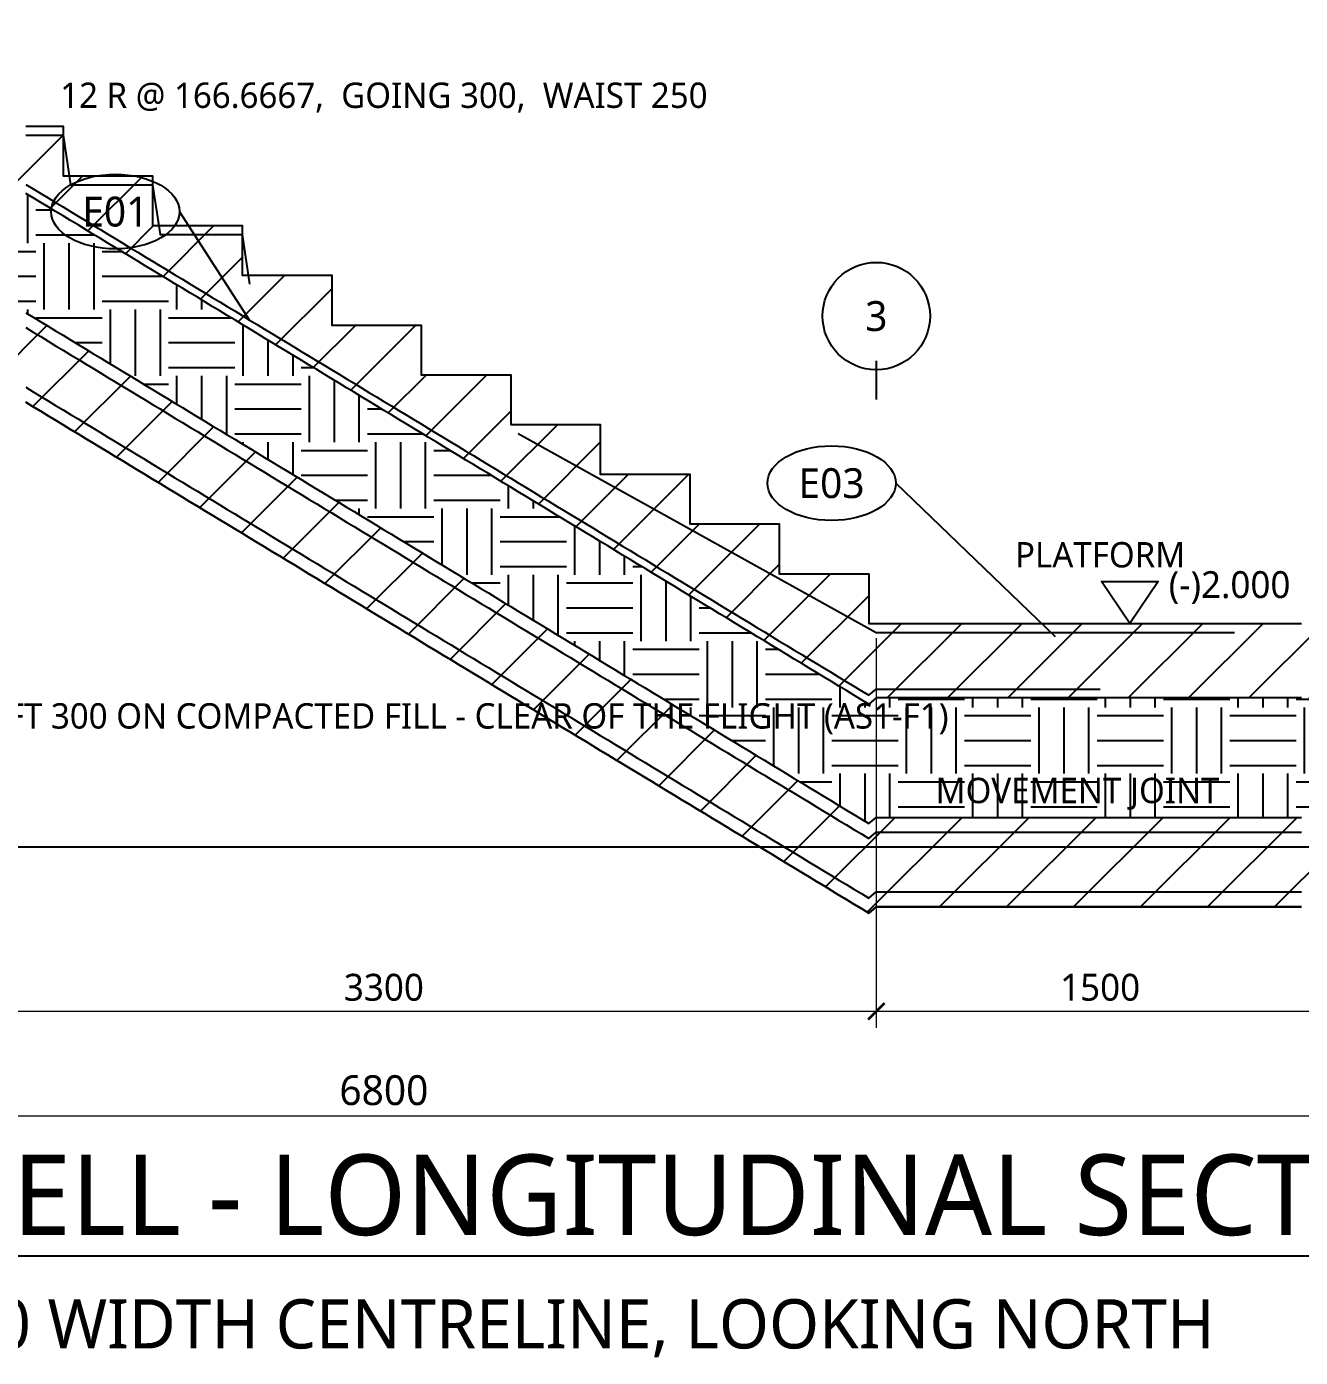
# Model space of a CAD drawing. Header units: millimetres. Extents: x 27 to 567, y 19 to 401.
# Drawn here: x 106.1 to 191.4, y 244.8 to 334 of the extents above; entities that cross this region are included whole.
import ezdxf
from ezdxf.enums import TextEntityAlignment as Align

# ---------------------------------------------------------------- set-up
doc = ezdxf.new("R2010")
doc.units = ezdxf.units.MM
for name, color, linetype in [('S-CALLOUT', 7, 'Continuous'), ('S-CONCRETE', 7, 'Continuous'), ('S-DIM', 7, 'Continuous'), ('S-EXISTING', 8, 'Continuous'), ('S-HATCH', 8, 'Continuous'), ('S-LEVEL', 7, 'Continuous'), ('S-REBAR-DIST', 5, 'Continuous'), ('S-REBAR-MAIN', 1, 'Continuous'), ('S-REBAR-SEC', 1, 'Continuous'), ('S-SECTION', 7, 'Continuous'), ('S-TEXT', 7, 'Continuous'), ('S-TITLE', 7, 'Continuous')]:
    doc.layers.add(name, color=color, linetype=linetype)
doc.styles.add('OpenSans', font='OpenSans-Regular.ttf')
doc.dimstyles.new('A2-DIM', dxfattribs={"dimtxt": 2, "dimasz": 1.4, "dimexe": 1.1, "dimexo": 1, "dimgap": 0.7, "dimtad": 1, "dimdec": 0, "dimtxsty": 'OpenSans', "dimblk": 'ARCHTICK', "dimcen": 2.5, "dimclrd": 7, "dimclre": 7, "dimclrt": 7, "dimazin": 3, "dimtfac": 1, "dimtmove": 0, "dimatfit": 3, "dimlwd": 13, "dimlwe": 13})
doc.dimstyles.new('A2-DIM-S', dxfattribs={"dimtxt": 1.8, "dimasz": 1.1, "dimexe": 1.1, "dimexo": 1, "dimgap": 0.7, "dimtad": 1, "dimdec": 0, "dimtxsty": 'OpenSans', "dimblk": 'ARCHTICK', "dimcen": 2.5, "dimclrd": 7, "dimclre": 7, "dimclrt": 7, "dimazin": 3, "dimtfac": 1, "dimtmove": 0, "dimatfit": 3, "dimlwd": 13, "dimlwe": 13})

# ---------------------------------------------------------------- blocks, each defined once
blk = doc.blocks.new('A2-LEVEL')
at = {"layer": 'S-LEVEL'}
blk.add_lwpolyline([(0, 0), (-1.9, 2.8), (1.9, 2.8)], close=True, dxfattribs=at)
blk = doc.blocks.new('A2-SECMARK')
at = {"layer": 'S-SECTION'}
blk.add_circle((0, 0), 3.6, dxfattribs=at)
blk = doc.blocks.new('_ARCHTICK')
at = {"color": 0, "linetype": 'BYBLOCK', "const_width": 0.15}
blk.add_lwpolyline([(-0.5, -0.5), (0.5, 0.5)], dxfattribs=at)

msp = doc.modelspace()

# ---------------------------------------------------------------- hatches: boundary and pattern name
at = {"layer": 'S-EXISTING'}
h = msp.add_hatch(dxfattribs=at)
h.set_pattern_fill('EARTH', scale=0.7)
h.paths.add_polyline_path([(62, 329), (62.5, 329), (63, 329), (63.5, 329), (64, 329), (64.5, 329), (65, 329), (65.5, 329), (66, 329), (66.5, 329), (67, 329), (67.5, 329), (68, 329), (68.5, 329), (69, 329), (69.5, 329), (70, 329), (70.5, 329), (71, 329), (71.5, 329), (72, 329), (72.5, 329), (73, 329), (73.5, 329), (74, 329), (74.5, 329), (75, 329), (75.5, 329), (76, 329), (76.5, 329), (77, 329), (77.5, 329), (78, 329), (78.5, 329), (79, 329), (79.5, 329), (80, 329), (80.5, 329), (81, 329), (81.5, 329), (82, 329), (82.5, 329), (83, 329), (83.5, 329), (84, 329), (84.5, 329), (85, 329), (85.5, 329), (86, 329), (86.5, 329), (87, 329), (87.5, 329), (88, 329), (88.5, 329), (89, 329), (89.5, 329), (90, 329), (90.5, 329), (91, 329), (91.5, 329), (92, 329), (92.5, 329), (93, 329), (93.5, 329), (94, 329), (94.5, 329), (95, 329), (95.5, 329), (96, 329), (96.5, 329), (97, 329), (97.5, 327.977), (98, 327.674), (98.5, 327.371), (99, 327.068), (99.5, 326.765), (100, 326.462), (100.5, 326.159), (101, 325.856), (101.5, 325.553), (102, 325.25), (102.5, 324.947), (103, 324.644), (103.5, 324.341), (104, 324.038), (104.5, 323.735), (105, 323.432), (105.5, 323.128), (106, 322.825), (106.5, 322.522), (107, 322.219), (107.5, 321.916), (108, 321.613), (108.5, 321.31), (109, 321.007), (109.5, 320.704), (110, 320.401), (110.5, 320.098), (111, 319.795), (111.5, 319.492), (112, 319.189), (112.5, 318.886), (113, 318.583), (113.5, 318.28), (114, 317.977), (114.5, 317.674), (115, 317.371), (115.5, 317.068), (116, 316.765), (116.5, 316.462), (117, 316.159), (117.5, 315.856), (118, 315.553), (118.5, 315.25), (119, 314.947), (119.5, 314.644), (120, 314.341), (120.5, 314.038), (121, 313.735), (121.5, 313.432), (122, 313.128), (122.5, 312.825), (123, 312.522), (123.5, 312.219), (124, 311.916), (124.5, 311.613), (125, 311.31), (125.5, 311.007), (126, 310.704), (126.5, 310.401), (127, 310.098), (127.5, 309.795), (128, 309.492), (128.5, 309.189), (129, 308.886), (129.5, 308.583), (130, 308.28), (130.5, 307.977), (131, 307.674), (131.5, 307.371), (132, 307.068), (132.5, 306.765), (133, 306.462), (133.5, 306.159), (134, 305.856), (134.5, 305.553), (135, 305.25), (135.5, 304.947), (136, 304.644), (136.5, 304.341), (137, 304.038), (137.5, 303.735), (138, 303.432), (138.5, 303.128), (139, 302.825), (139.5, 302.522), (140, 302.219), (140.5, 301.916), (141, 301.613), (141.5, 301.31), (142, 301.007), (142.5, 300.704), (143, 300.401), (143.5, 300.098), (144, 299.795), (144.5, 299.492), (145, 299.189), (145.5, 298.886), (146, 298.583), (146.5, 298.28), (147, 297.977), (147.5, 297.674), (148, 297.371), (148.5, 297.068), (149, 296.765), (149.5, 296.462), (150, 296.159), (150.5, 295.856), (151, 295.553), (151.5, 295.25), (152, 294.947), (152.5, 294.644), (153, 294.341), (153.5, 294.038), (154, 293.735), (154.5, 293.432), (155, 293.128), (155.5, 292.825), (156, 292.522), (156.5, 292.219), (157, 291.916), (157.5, 291.613), (158, 291.31), (158.5, 291.007), (159, 290.704), (159.5, 290.401), (160, 290.098), (160.5, 289.795), (161, 289.492), (161.5, 289.189), (162, 288.886), (162.5, 288.583), (163, 289), (163.5, 289), (164, 289), (164.5, 289), (165, 289), (165.5, 289), (166, 289), (166.5, 289), (167, 289), (167.5, 289), (168, 289), (168.5, 289), (169, 289), (169.5, 289), (170, 289), (170.5, 289), (171, 289), (171.5, 289), (172, 289), (172.5, 289), (173, 289), (173.5, 289), (174, 289), (174.5, 289), (175, 289), (175.5, 289), (176, 289), (176.5, 289), (177, 289), (177.5, 289), (178, 289), (178.5, 289), (179, 289), (179.5, 289), (180, 289), (180.5, 289), (181, 289), (181.5, 289), (182, 289), (182.5, 289), (183, 289), (183.5, 289), (184, 289), (184.5, 289), (185, 289), (185.5, 289), (186, 289), (186.5, 289), (187, 289), (187.5, 289), (188, 289), (188.5, 289), (189, 289), (189.5, 289), (190, 289), (190.5, 289), (191, 289), (191.5, 289), (192, 289), (192.5, 289), (193, 289), (193.5, 289), (194, 289), (194.5, 289), (195, 289), (195.5, 289), (196, 289), (196.5, 289), (197, 289), (197.5, 289), (198, 289), (198, 281), (197.5, 281), (197, 281), (196.5, 281), (196, 281), (195.5, 281), (195, 281), (194.5, 281), (194, 281), (193.5, 281), (193, 281), (192.5, 281), (192, 281), (191.5, 281), (191, 281), (190.5, 281), (190, 281), (189.5, 281), (189, 281), (188.5, 281), (188, 281), (187.5, 281), (187, 281), (186.5, 281), (186, 281), (185.5, 281), (185, 281), (184.5, 281), (184, 281), (183.5, 281), (183, 281), (182.5, 281), (182, 281), (181.5, 281), (181, 281), (180.5, 281), (180, 281), (179.5, 281), (179, 281), (178.5, 281), (178, 281), (177.5, 281), (177, 281), (176.5, 281), (176, 281), (175.5, 281), (175, 281), (174.5, 281), (174, 281), (173.5, 281), (173, 281), (172.5, 281), (172, 281), (171.5, 281), (171, 281), (170.5, 281), (170, 281), (169.5, 281), (169, 281), (168.5, 281), (168, 281), (167.5, 281), (167, 281), (166.5, 281), (166, 281), (165.5, 281), (165, 281), (164.5, 281), (164, 281), (163.5, 281), (163, 281), (162.5, 280.583), (162, 280.886), (161.5, 281.189), (161, 281.492), (160.5, 281.795), (160, 282.098), (159.5, 282.401), (159, 282.704), (158.5, 283.007), (158, 283.31), (157.5, 283.613), (157, 283.916), (156.5, 284.219), (156, 284.522), (155.5, 284.825), (155, 285.128), (154.5, 285.432), (154, 285.735), (153.5, 286.038), (153, 286.341), (152.5, 286.644), (152, 286.947), (151.5, 287.25), (151, 287.553), (150.5, 287.856), (150, 288.159), (149.5, 288.462), (149, 288.765), (148.5, 289.068), (148, 289.371), (147.5, 289.674), (147, 289.977), (146.5, 290.28), (146, 290.583), (145.5, 290.886), (145, 291.189), (144.5, 291.492), (144, 291.795), (143.5, 292.098), (143, 292.401), (142.5, 292.704), (142, 293.007), (141.5, 293.31), (141, 293.613), (140.5, 293.916), (140, 294.219), (139.5, 294.522), (139, 294.825), (138.5, 295.128), (138, 295.432), (137.5, 295.735), (137, 296.038), (136.5, 296.341), (136, 296.644), (135.5, 296.947), (135, 297.25), (134.5, 297.553), (134, 297.856), (133.5, 298.159), (133, 298.462), (132.5, 298.765), (132, 299.068), (131.5, 299.371), (131, 299.674), (130.5, 299.977), (130, 300.28), (129.5, 300.583), (129, 300.886), (128.5, 301.189), (128, 301.492), (127.5, 301.795), (127, 302.098), (126.5, 302.401), (126, 302.704), (125.5, 303.007), (125, 303.31), (124.5, 303.613), (124, 303.916), (123.5, 304.219), (123, 304.522), (122.5, 304.825), (122, 305.128), (121.5, 305.432), (121, 305.735), (120.5, 306.038), (120, 306.341), (119.5, 306.644), (119, 306.947), (118.5, 307.25), (118, 307.553), (117.5, 307.856), (117, 308.159), (116.5, 308.462), (116, 308.765), (115.5, 309.068), (115, 309.371), (114.5, 309.674), (114, 309.977), (113.5, 310.28), (113, 310.583), (112.5, 310.886), (112, 311.189), (111.5, 311.492), (111, 311.795), (110.5, 312.098), (110, 312.401), (109.5, 312.704), (109, 313.007), (108.5, 313.31), (108, 313.613), (107.5, 313.916), (107, 314.219), (106.5, 314.522), (106, 314.825), (105.5, 315.128), (105, 315.432), (104.5, 315.735), (104, 316.038), (103.5, 316.341), (103, 316.644), (102.5, 316.947), (102, 317.25), (101.5, 317.553), (101, 317.856), (100.5, 318.159), (100, 318.462), (99.5, 318.765), (99, 319.068), (98.5, 319.371), (98, 319.674), (97.5, 319.977), (97, 321), (96.5, 321), (96, 321), (95.5, 321), (95, 321), (94.5, 321), (94, 321), (93.5, 321), (93, 321), (92.5, 321), (92, 321), (91.5, 321), (91, 321), (90.5, 321), (90, 321), (89.5, 321), (89, 321), (88.5, 321), (88, 321), (87.5, 321), (87, 321), (86.5, 321), (86, 321), (85.5, 321), (85, 321), (84.5, 321), (84, 321), (83.5, 321), (83, 321), (82.5, 321), (82, 321), (81.5, 321), (81, 321), (80.5, 321), (80, 321), (79.5, 321), (79, 321), (78.5, 321), (78, 321), (77.5, 321), (77, 321), (76.5, 321), (76, 321), (75.5, 321), (75, 321), (74.5, 321), (74, 321), (73.5, 321), (73, 321), (72.5, 321), (72, 321), (71.5, 321), (71, 321), (70.5, 321), (70, 321), (69.5, 321), (69, 321), (68.5, 321), (68, 321), (67.5, 321), (67, 321), (66.5, 321), (66, 321), (65.5, 321), (65, 321), (64.5, 321), (64, 321), (63.5, 321), (63, 321), (62.5, 321), (62, 321)])
at = {"layer": 'S-HATCH'}
h = msp.add_hatch(dxfattribs=at)
h.set_pattern_fill('ANSI31', scale=0.9)
h.paths.add_polyline_path([(62, 334), (62.5, 334), (63, 334), (63.5, 334), (64, 334), (64.5, 334), (65, 334), (65.5, 334), (66, 334), (66.5, 334), (67, 334), (67.5, 334), (68, 334), (68.5, 334), (69, 334), (69.5, 334), (70, 334), (70.5, 334), (71, 334), (71.5, 334), (72, 334), (72.5, 334), (73, 334), (73.5, 334), (74, 334), (74.5, 334), (75, 334), (75.5, 334), (76, 334), (76.5, 334), (77, 334), (77.5, 334), (78, 334), (78.5, 334), (79, 334), (79.5, 334), (80, 334), (80.5, 334), (81, 334), (81.5, 334), (82, 334), (82.5, 334), (83, 334), (83.5, 334), (84, 334), (84.5, 334), (85, 334), (85.5, 334), (86, 334), (86.5, 334), (87, 334), (87.5, 334), (88, 334), (88.5, 334), (89, 334), (89.5, 334), (90, 334), (90.5, 334), (91, 334), (91.5, 334), (92, 334), (92.5, 334), (93, 334), (93.5, 334), (94, 334), (94.5, 334), (95, 334), (95.5, 334), (96, 334), (96.5, 334), (97, 334), (97.5, 330.667), (97.5, 330.667), (98, 330.667), (98, 330.667), (98.5, 330.667), (98.5, 330.667), (99, 330.667), (99, 330.667), (99.5, 330.667), (99.5, 330.667), (100, 330.667), (100, 330.667), (100.5, 330.667), (100.5, 330.667), (101, 330.667), (101, 330.667), (101.5, 330.667), (101.5, 330.667), (102, 330.667), (102, 330.667), (102.5, 330.667), (102.5, 327.333), (103, 327.333), (103, 327.333), (103.5, 327.333), (103.5, 327.333), (104, 327.333), (104, 327.333), (104.5, 327.333), (104.5, 327.333), (105, 327.333), (105, 327.333), (105.5, 327.333), (105.5, 327.333), (106, 327.333), (106, 327.333), (106.5, 327.333), (106.5, 327.333), (107, 327.333), (107, 327.333), (107.5, 327.333), (107.5, 327.333), (108, 327.333), (108, 327.333), (108.5, 327.333), (108.5, 324), (109, 324), (109, 324), (109.5, 324), (109.5, 324), (110, 324), (110, 324), (110.5, 324), (110.5, 324), (111, 324), (111, 324), (111.5, 324), (111.5, 324), (112, 324), (112, 324), (112.5, 324), (112.5, 324), (113, 324), (113, 324), (113.5, 324), (113.5, 324), (114, 324), (114, 324), (114.5, 324), (114.5, 320.667), (115, 320.667), (115, 320.667), (115.5, 320.667), (115.5, 320.667), (116, 320.667), (116, 320.667), (116.5, 320.667), (116.5, 320.667), (117, 320.667), (117, 320.667), (117.5, 320.667), (117.5, 320.667), (118, 320.667), (118, 320.667), (118.5, 320.667), (118.5, 320.667), (119, 320.667), (119, 320.667), (119.5, 320.667), (119.5, 320.667), (120, 320.667), (120, 320.667), (120.5, 320.667), (120.5, 317.333), (121, 317.333), (121, 317.333), (121.5, 317.333), (121.5, 317.333), (122, 317.333), (122, 317.333), (122.5, 317.333), (122.5, 317.333), (123, 317.333), (123, 317.333), (123.5, 317.333), (123.5, 317.333), (124, 317.333), (124, 317.333), (124.5, 317.333), (124.5, 317.333), (125, 317.333), (125, 317.333), (125.5, 317.333), (125.5, 317.333), (126, 317.333), (126, 317.333), (126.5, 317.333), (126.5, 314), (127, 314), (127, 314), (127.5, 314), (127.5, 314), (128, 314), (128, 314), (128.5, 314), (128.5, 314), (129, 314), (129, 314), (129.5, 314), (129.5, 314), (130, 314), (130, 314), (130.5, 314), (130.5, 314), (131, 314), (131, 314), (131.5, 314), (131.5, 314), (132, 314), (132, 314), (132.5, 314), (132.5, 310.667), (133, 310.667), (133, 310.667), (133.5, 310.667), (133.5, 310.667), (134, 310.667), (134, 310.667), (134.5, 310.667), (134.5, 310.667), (135, 310.667), (135, 310.667), (135.5, 310.667), (135.5, 310.667), (136, 310.667), (136, 310.667), (136.5, 310.667), (136.5, 310.667), (137, 310.667), (137, 310.667), (137.5, 310.667), (137.5, 310.667), (138, 310.667), (138, 310.667), (138.5, 310.667), (138.5, 307.333), (139, 307.333), (139, 307.333), (139.5, 307.333), (139.5, 307.333), (140, 307.333), (140, 307.333), (140.5, 307.333), (140.5, 307.333), (141, 307.333), (141, 307.333), (141.5, 307.333), (141.5, 307.333), (142, 307.333), (142, 307.333), (142.5, 307.333), (142.5, 307.333), (143, 307.333), (143, 307.333), (143.5, 307.333), (143.5, 307.333), (144, 307.333), (144, 307.333), (144.5, 307.333), (144.5, 304), (145, 304), (145, 304), (145.5, 304), (145.5, 304), (146, 304), (146, 304), (146.5, 304), (146.5, 304), (147, 304), (147, 304), (147.5, 304), (147.5, 304), (148, 304), (148, 304), (148.5, 304), (148.5, 304), (149, 304), (149, 304), (149.5, 304), (149.5, 304), (150, 304), (150, 304), (150.5, 304), (150.5, 300.667), (151, 300.667), (151, 300.667), (151.5, 300.667), (151.5, 300.667), (152, 300.667), (152, 300.667), (152.5, 300.667), (152.5, 300.667), (153, 300.667), (153, 300.667), (153.5, 300.667), (153.5, 300.667), (154, 300.667), (154, 300.667), (154.5, 300.667), (154.5, 300.667), (155, 300.667), (155, 300.667), (155.5, 300.667), (155.5, 300.667), (156, 300.667), (156, 300.667), (156.5, 300.667), (156.5, 297.333), (157, 297.333), (157, 297.333), (157.5, 297.333), (157.5, 297.333), (158, 297.333), (158, 297.333), (158.5, 297.333), (158.5, 297.333), (159, 297.333), (159, 297.333), (159.5, 297.333), (159.5, 297.333), (160, 297.333), (160, 297.333), (160.5, 297.333), (160.5, 297.333), (161, 297.333), (161, 297.333), (161.5, 297.333), (161.5, 297.333), (162, 297.333), (162, 297.333), (162.5, 297.333), (162.5, 294), (163, 294), (163.5, 294), (164, 294), (164.5, 294), (165, 294), (165.5, 294), (166, 294), (166.5, 294), (167, 294), (167.5, 294), (168, 294), (168.5, 294), (169, 294), (169.5, 294), (170, 294), (170.5, 294), (171, 294), (171.5, 294), (172, 294), (172.5, 294), (173, 294), (173.5, 294), (174, 294), (174.5, 294), (175, 294), (175.5, 294), (176, 294), (176.5, 294), (177, 294), (177.5, 294), (178, 294), (178.5, 294), (179, 294), (179.5, 294), (180, 294), (180.5, 294), (181, 294), (181.5, 294), (182, 294), (182.5, 294), (183, 294), (183.5, 294), (184, 294), (184.5, 294), (185, 294), (185.5, 294), (186, 294), (186.5, 294), (187, 294), (187.5, 294), (188, 294), (188.5, 294), (189, 294), (189.5, 294), (190, 294), (190.5, 294), (191, 294), (191.5, 294), (192, 294), (192.5, 294), (193, 294), (193.5, 294), (194, 294), (194.5, 294), (195, 294), (195.5, 294), (196, 294), (196.5, 294), (197, 294), (197.5, 294), (198, 294), (198, 289), (197.5, 289), (197, 289), (196.5, 289), (196, 289), (195.5, 289), (195, 289), (194.5, 289), (194, 289), (193.5, 289), (193, 289), (192.5, 289), (192, 289), (191.5, 289), (191, 289), (190.5, 289), (190, 289), (189.5, 289), (189, 289), (188.5, 289), (188, 289), (187.5, 289), (187, 289), (186.5, 289), (186, 289), (185.5, 289), (185, 289), (184.5, 289), (184, 289), (183.5, 289), (183, 289), (182.5, 289), (182, 289), (181.5, 289), (181, 289), (180.5, 289), (180, 289), (179.5, 289), (179, 289), (178.5, 289), (178, 289), (177.5, 289), (177, 289), (176.5, 289), (176, 289), (175.5, 289), (175, 289), (174.5, 289), (174, 289), (173.5, 289), (173, 289), (172.5, 289), (172, 289), (171.5, 289), (171, 289), (170.5, 289), (170, 289), (169.5, 289), (169, 289), (168.5, 289), (168, 289), (167.5, 289), (167, 289), (166.5, 289), (166, 289), (165.5, 289), (165, 289), (164.5, 289), (164, 289), (163.5, 289), (163, 289), (162.5, 288.583), (162, 288.886), (161.5, 289.189), (161, 289.492), (160.5, 289.795), (160, 290.098), (159.5, 290.401), (159, 290.704), (158.5, 291.007), (158, 291.31), (157.5, 291.613), (157, 291.916), (156.5, 292.219), (156, 292.522), (155.5, 292.825), (155, 293.128), (154.5, 293.432), (154, 293.735), (153.5, 294.038), (153, 294.341), (152.5, 294.644), (152, 294.947), (151.5, 295.25), (151, 295.553), (150.5, 295.856), (150, 296.159), (149.5, 296.462), (149, 296.765), (148.5, 297.068), (148, 297.371), (147.5, 297.674), (147, 297.977), (146.5, 298.28), (146, 298.583), (145.5, 298.886), (145, 299.189), (144.5, 299.492), (144, 299.795), (143.5, 300.098), (143, 300.401), (142.5, 300.704), (142, 301.007), (141.5, 301.31), (141, 301.613), (140.5, 301.916), (140, 302.219), (139.5, 302.522), (139, 302.825), (138.5, 303.128), (138, 303.432), (137.5, 303.735), (137, 304.038), (136.5, 304.341), (136, 304.644), (135.5, 304.947), (135, 305.25), (134.5, 305.553), (134, 305.856), (133.5, 306.159), (133, 306.462), (132.5, 306.765), (132, 307.068), (131.5, 307.371), (131, 307.674), (130.5, 307.977), (130, 308.28), (129.5, 308.583), (129, 308.886), (128.5, 309.189), (128, 309.492), (127.5, 309.795), (127, 310.098), (126.5, 310.401), (126, 310.704), (125.5, 311.007), (125, 311.31), (124.5, 311.613), (124, 311.916), (123.5, 312.219), (123, 312.522), (122.5, 312.825), (122, 313.128), (121.5, 313.432), (121, 313.735), (120.5, 314.038), (120, 314.341), (119.5, 314.644), (119, 314.947), (118.5, 315.25), (118, 315.553), (117.5, 315.856), (117, 316.159), (116.5, 316.462), (116, 316.765), (115.5, 317.068), (115, 317.371), (114.5, 317.674), (114, 317.977), (113.5, 318.28), (113, 318.583), (112.5, 318.886), (112, 319.189), (111.5, 319.492), (111, 319.795), (110.5, 320.098), (110, 320.401), (109.5, 320.704), (109, 321.007), (108.5, 321.31), (108, 321.613), (107.5, 321.916), (107, 322.219), (106.5, 322.522), (106, 322.825), (105.5, 323.128), (105, 323.432), (104.5, 323.735), (104, 324.038), (103.5, 324.341), (103, 324.644), (102.5, 324.947), (102, 325.25), (101.5, 325.553), (101, 325.856), (100.5, 326.159), (100, 326.462), (99.5, 326.765), (99, 327.068), (98.5, 327.371), (98, 327.674), (97.5, 327.977), (97, 329), (96.5, 329), (96, 329), (95.5, 329), (95, 329), (94.5, 329), (94, 329), (93.5, 329), (93, 329), (92.5, 329), (92, 329), (91.5, 329), (91, 329), (90.5, 329), (90, 329), (89.5, 329), (89, 329), (88.5, 329), (88, 329), (87.5, 329), (87, 329), (86.5, 329), (86, 329), (85.5, 329), (85, 329), (84.5, 329), (84, 329), (83.5, 329), (83, 329), (82.5, 329), (82, 329), (81.5, 329), (81, 329), (80.5, 329), (80, 329), (79.5, 329), (79, 329), (78.5, 329), (78, 329), (77.5, 329), (77, 329), (76.5, 329), (76, 329), (75.5, 329), (75, 329), (74.5, 329), (74, 329), (73.5, 329), (73, 329), (72.5, 329), (72, 329), (71.5, 329), (71, 329), (70.5, 329), (70, 329), (69.5, 329), (69, 329), (68.5, 329), (68, 329), (67.5, 329), (67, 329), (66.5, 329), (66, 329), (65.5, 329), (65, 329), (64.5, 329), (64, 329), (63.5, 329), (63, 329), (62.5, 329), (62, 329)])
h = msp.add_hatch(dxfattribs=at)
h.set_pattern_fill('ANSI31')
h.paths.add_polyline_path([(62, 321), (62.5, 321), (63, 321), (63.5, 321), (64, 321), (64.5, 321), (65, 321), (65.5, 321), (66, 321), (66.5, 321), (67, 321), (67.5, 321), (68, 321), (68.5, 321), (69, 321), (69.5, 321), (70, 321), (70.5, 321), (71, 321), (71.5, 321), (72, 321), (72.5, 321), (73, 321), (73.5, 321), (74, 321), (74.5, 321), (75, 321), (75.5, 321), (76, 321), (76.5, 321), (77, 321), (77.5, 321), (78, 321), (78.5, 321), (79, 321), (79.5, 321), (80, 321), (80.5, 321), (81, 321), (81.5, 321), (82, 321), (82.5, 321), (83, 321), (83.5, 321), (84, 321), (84.5, 321), (85, 321), (85.5, 321), (86, 321), (86.5, 321), (87, 321), (87.5, 321), (88, 321), (88.5, 321), (89, 321), (89.5, 321), (90, 321), (90.5, 321), (91, 321), (91.5, 321), (92, 321), (92.5, 321), (93, 321), (93.5, 321), (94, 321), (94.5, 321), (95, 321), (95.5, 321), (96, 321), (96.5, 321), (97, 321), (97.5, 319.977), (98, 319.674), (98.5, 319.371), (99, 319.068), (99.5, 318.765), (100, 318.462), (100.5, 318.159), (101, 317.856), (101.5, 317.553), (102, 317.25), (102.5, 316.947), (103, 316.644), (103.5, 316.341), (104, 316.038), (104.5, 315.735), (105, 315.432), (105.5, 315.128), (106, 314.825), (106.5, 314.522), (107, 314.219), (107.5, 313.916), (108, 313.613), (108.5, 313.31), (109, 313.007), (109.5, 312.704), (110, 312.401), (110.5, 312.098), (111, 311.795), (111.5, 311.492), (112, 311.189), (112.5, 310.886), (113, 310.583), (113.5, 310.28), (114, 309.977), (114.5, 309.674), (115, 309.371), (115.5, 309.068), (116, 308.765), (116.5, 308.462), (117, 308.159), (117.5, 307.856), (118, 307.553), (118.5, 307.25), (119, 306.947), (119.5, 306.644), (120, 306.341), (120.5, 306.038), (121, 305.735), (121.5, 305.432), (122, 305.128), (122.5, 304.825), (123, 304.522), (123.5, 304.219), (124, 303.916), (124.5, 303.613), (125, 303.31), (125.5, 303.007), (126, 302.704), (126.5, 302.401), (127, 302.098), (127.5, 301.795), (128, 301.492), (128.5, 301.189), (129, 300.886), (129.5, 300.583), (130, 300.28), (130.5, 299.977), (131, 299.674), (131.5, 299.371), (132, 299.068), (132.5, 298.765), (133, 298.462), (133.5, 298.159), (134, 297.856), (134.5, 297.553), (135, 297.25), (135.5, 296.947), (136, 296.644), (136.5, 296.341), (137, 296.038), (137.5, 295.735), (138, 295.432), (138.5, 295.128), (139, 294.825), (139.5, 294.522), (140, 294.219), (140.5, 293.916), (141, 293.613), (141.5, 293.31), (142, 293.007), (142.5, 292.704), (143, 292.401), (143.5, 292.098), (144, 291.795), (144.5, 291.492), (145, 291.189), (145.5, 290.886), (146, 290.583), (146.5, 290.28), (147, 289.977), (147.5, 289.674), (148, 289.371), (148.5, 289.068), (149, 288.765), (149.5, 288.462), (150, 288.159), (150.5, 287.856), (151, 287.553), (151.5, 287.25), (152, 286.947), (152.5, 286.644), (153, 286.341), (153.5, 286.038), (154, 285.735), (154.5, 285.432), (155, 285.128), (155.5, 284.825), (156, 284.522), (156.5, 284.219), (157, 283.916), (157.5, 283.613), (158, 283.31), (158.5, 283.007), (159, 282.704), (159.5, 282.401), (160, 282.098), (160.5, 281.795), (161, 281.492), (161.5, 281.189), (162, 280.886), (162.5, 280.583), (163, 281), (163.5, 281), (164, 281), (164.5, 281), (165, 281), (165.5, 281), (166, 281), (166.5, 281), (167, 281), (167.5, 281), (168, 281), (168.5, 281), (169, 281), (169.5, 281), (170, 281), (170.5, 281), (171, 281), (171.5, 281), (172, 281), (172.5, 281), (173, 281), (173.5, 281), (174, 281), (174.5, 281), (175, 281), (175.5, 281), (176, 281), (176.5, 281), (177, 281), (177.5, 281), (178, 281), (178.5, 281), (179, 281), (179.5, 281), (180, 281), (180.5, 281), (181, 281), (181.5, 281), (182, 281), (182.5, 281), (183, 281), (183.5, 281), (184, 281), (184.5, 281), (185, 281), (185.5, 281), (186, 281), (186.5, 281), (187, 281), (187.5, 281), (188, 281), (188.5, 281), (189, 281), (189.5, 281), (190, 281), (190.5, 281), (191, 281), (191.5, 281), (192, 281), (192.5, 281), (193, 281), (193.5, 281), (194, 281), (194.5, 281), (195, 281), (195.5, 281), (196, 281), (196.5, 281), (197, 281), (197.5, 281), (198, 281), (198, 275), (197.5, 275), (197, 275), (196.5, 275), (196, 275), (195.5, 275), (195, 275), (194.5, 275), (194, 275), (193.5, 275), (193, 275), (192.5, 275), (192, 275), (191.5, 275), (191, 275), (190.5, 275), (190, 275), (189.5, 275), (189, 275), (188.5, 275), (188, 275), (187.5, 275), (187, 275), (186.5, 275), (186, 275), (185.5, 275), (185, 275), (184.5, 275), (184, 275), (183.5, 275), (183, 275), (182.5, 275), (182, 275), (181.5, 275), (181, 275), (180.5, 275), (180, 275), (179.5, 275), (179, 275), (178.5, 275), (178, 275), (177.5, 275), (177, 275), (176.5, 275), (176, 275), (175.5, 275), (175, 275), (174.5, 275), (174, 275), (173.5, 275), (173, 275), (172.5, 275), (172, 275), (171.5, 275), (171, 275), (170.5, 275), (170, 275), (169.5, 275), (169, 275), (168.5, 275), (168, 275), (167.5, 275), (167, 275), (166.5, 275), (166, 275), (165.5, 275), (165, 275), (164.5, 275), (164, 275), (163.5, 275), (163, 275), (162.5, 274.583), (162, 274.886), (161.5, 275.189), (161, 275.492), (160.5, 275.795), (160, 276.098), (159.5, 276.401), (159, 276.704), (158.5, 277.007), (158, 277.31), (157.5, 277.613), (157, 277.916), (156.5, 278.219), (156, 278.522), (155.5, 278.825), (155, 279.128), (154.5, 279.432), (154, 279.735), (153.5, 280.038), (153, 280.341), (152.5, 280.644), (152, 280.947), (151.5, 281.25), (151, 281.553), (150.5, 281.856), (150, 282.159), (149.5, 282.462), (149, 282.765), (148.5, 283.068), (148, 283.371), (147.5, 283.674), (147, 283.977), (146.5, 284.28), (146, 284.583), (145.5, 284.886), (145, 285.189), (144.5, 285.492), (144, 285.795), (143.5, 286.098), (143, 286.401), (142.5, 286.704), (142, 287.007), (141.5, 287.31), (141, 287.613), (140.5, 287.916), (140, 288.219), (139.5, 288.522), (139, 288.825), (138.5, 289.128), (138, 289.432), (137.5, 289.735), (137, 290.038), (136.5, 290.341), (136, 290.644), (135.5, 290.947), (135, 291.25), (134.5, 291.553), (134, 291.856), (133.5, 292.159), (133, 292.462), (132.5, 292.765), (132, 293.068), (131.5, 293.371), (131, 293.674), (130.5, 293.977), (130, 294.28), (129.5, 294.583), (129, 294.886), (128.5, 295.189), (128, 295.492), (127.5, 295.795), (127, 296.098), (126.5, 296.401), (126, 296.704), (125.5, 297.007), (125, 297.31), (124.5, 297.613), (124, 297.916), (123.5, 298.219), (123, 298.522), (122.5, 298.825), (122, 299.128), (121.5, 299.432), (121, 299.735), (120.5, 300.038), (120, 300.341), (119.5, 300.644), (119, 300.947), (118.5, 301.25), (118, 301.553), (117.5, 301.856), (117, 302.159), (116.5, 302.462), (116, 302.765), (115.5, 303.068), (115, 303.371), (114.5, 303.674), (114, 303.977), (113.5, 304.28), (113, 304.583), (112.5, 304.886), (112, 305.189), (111.5, 305.492), (111, 305.795), (110.5, 306.098), (110, 306.401), (109.5, 306.704), (109, 307.007), (108.5, 307.31), (108, 307.613), (107.5, 307.916), (107, 308.219), (106.5, 308.522), (106, 308.825), (105.5, 309.128), (105, 309.432), (104.5, 309.735), (104, 310.038), (103.5, 310.341), (103, 310.644), (102.5, 310.947), (102, 311.25), (101.5, 311.553), (101, 311.856), (100.5, 312.159), (100, 312.462), (99.5, 312.765), (99, 313.068), (98.5, 313.371), (98, 313.674), (97.5, 313.977), (97, 315), (96.5, 315), (96, 315), (95.5, 315), (95, 315), (94.5, 315), (94, 315), (93.5, 315), (93, 315), (92.5, 315), (92, 315), (91.5, 315), (91, 315), (90.5, 315), (90, 315), (89.5, 315), (89, 315), (88.5, 315), (88, 315), (87.5, 315), (87, 315), (86.5, 315), (86, 315), (85.5, 315), (85, 315), (84.5, 315), (84, 315), (83.5, 315), (83, 315), (82.5, 315), (82, 315), (81.5, 315), (81, 315), (80.5, 315), (80, 315), (79.5, 315), (79, 315), (78.5, 315), (78, 315), (77.5, 315), (77, 315), (76.5, 315), (76, 315), (75.5, 315), (75, 315), (74.5, 315), (74, 315), (73.5, 315), (73, 315), (72.5, 315), (72, 315), (71.5, 315), (71, 315), (70.5, 315), (70, 315), (69.5, 315), (69, 315), (68.5, 315), (68, 315), (67.5, 315), (67, 315), (66.5, 315), (66, 315), (65.5, 315), (65, 315), (64.5, 315), (64, 315), (63.5, 315), (63, 315), (62.5, 315), (62, 315)])

# ---------------------------------------------------------------- linework, layer by layer
at = {"layer": 'S-CALLOUT'}
for p, q in [((121, 314.335), (116.3, 321.6)), ((175, 293.1), (164.3, 303.4))]:
    msp.add_line(p, q, dxfattribs=at)
for centre in [(112, 321.6), (160, 303.4)]:
    msp.add_ellipse(centre, major_axis=(4.3, 0), ratio=0.581395, dxfattribs=at)
at = {"layer": 'S-CONCRETE'}
for points in [[(106, 327.333), (106.5, 327.333), (107, 327.333), (107.5, 327.333), (108, 327.333), (108.5, 327.333), (108.5, 324), (109, 324), (109.5, 324), (110, 324), (110.5, 324), (111, 324), (111.5, 324), (112, 324), (112.5, 324), (113, 324), (113.5, 324), (114, 324), (114.5, 324), (114.5, 320.667), (115, 320.667), (115.5, 320.667), (116, 320.667), (116.5, 320.667), (117, 320.667), (117.5, 320.667), (118, 320.667), (118.5, 320.667), (119, 320.667), (119.5, 320.667), (120, 320.667), (120.5, 320.667), (120.5, 317.333), (121, 317.333), (121.5, 317.333), (122, 317.333), (122.5, 317.333), (123, 317.333), (123.5, 317.333), (124, 317.333), (124.5, 317.333), (125, 317.333), (125.5, 317.333), (126, 317.333), (126.5, 317.333), (126.5, 314), (127, 314), (127.5, 314), (128, 314), (128.5, 314), (129, 314), (129.5, 314), (130, 314), (130.5, 314), (131, 314), (131.5, 314), (132, 314), (132.5, 314), (132.5, 310.667), (133, 310.667), (133.5, 310.667), (134, 310.667), (134.5, 310.667), (135, 310.667), (135.5, 310.667), (136, 310.667), (136.5, 310.667), (137, 310.667), (137.5, 310.667), (138, 310.667), (138.5, 310.667), (138.5, 307.333), (139, 307.333), (139.5, 307.333), (140, 307.333), (140.5, 307.333), (141, 307.333), (141.5, 307.333), (142, 307.333), (142.5, 307.333), (143, 307.333), (143.5, 307.333), (144, 307.333), (144.5, 307.333), (144.5, 304), (145, 304), (145.5, 304), (146, 304), (146.5, 304), (147, 304), (147.5, 304), (148, 304), (148.5, 304), (149, 304), (149.5, 304), (150, 304), (150.5, 304), (150.5, 300.667), (151, 300.667), (151.5, 300.667), (152, 300.667), (152.5, 300.667), (153, 300.667), (153.5, 300.667), (154, 300.667), (154.5, 300.667), (155, 300.667), (155.5, 300.667), (156, 300.667), (156.5, 300.667), (156.5, 297.333), (157, 297.333), (157.5, 297.333), (158, 297.333), (158.5, 297.333), (159, 297.333), (159.5, 297.333), (160, 297.333), (160.5, 297.333), (161, 297.333), (161.5, 297.333), (162, 297.333), (162.5, 297.333), (162.5, 294), (163, 294), (163.5, 294), (164, 294), (164.5, 294), (165, 294), (165.5, 294), (166, 294), (166.5, 294), (167, 294), (167.5, 294), (168, 294), (168.5, 294), (169, 294), (169.5, 294), (170, 294), (170.5, 294), (171, 294), (171.5, 294), (172, 294), (172.5, 294), (173, 294), (173.5, 294), (174, 294), (174.5, 294), (175, 294), (175.5, 294), (176, 294), (176.5, 294), (177, 294), (177.5, 294), (178, 294), (178.5, 294), (179, 294), (179.5, 294), (180, 294), (180.5, 294), (181, 294), (181.5, 294), (182, 294), (182.5, 294), (183, 294), (183.5, 294), (184, 294), (184.5, 294), (185, 294), (185.5, 294), (186, 294), (186.5, 294), (187, 294), (187.5, 294), (188, 294), (188.5, 294), (189, 294), (189.5, 294), (190, 294), (190.5, 294), (191, 294), (191.5, 294)], [(191.5, 289), (191, 289), (190.5, 289), (190, 289), (189.5, 289), (189, 289), (188.5, 289), (188, 289), (187.5, 289), (187, 289), (186.5, 289), (186, 289), (185.5, 289), (185, 289), (184.5, 289), (184, 289), (183.5, 289), (183, 289), (182.5, 289), (182, 289), (181.5, 289), (181, 289), (180.5, 289), (180, 289), (179.5, 289), (179, 289), (178.5, 289), (178, 289), (177.5, 289), (177, 289), (176.5, 289), (176, 289), (175.5, 289), (175, 289), (174.5, 289), (174, 289), (173.5, 289), (173, 289), (172.5, 289), (172, 289), (171.5, 289), (171, 289), (170.5, 289), (170, 289), (169.5, 289), (169, 289), (168.5, 289), (168, 289), (167.5, 289), (167, 289), (166.5, 289), (166, 289), (165.5, 289), (165, 289), (164.5, 289), (164, 289), (163.5, 289), (163, 289), (162.5, 288.583), (162, 288.886), (161.5, 289.189), (161, 289.492), (160.5, 289.795), (160, 290.098), (159.5, 290.401), (159, 290.704), (158.5, 291.007), (158, 291.31), (157.5, 291.613), (157, 291.916), (156.5, 292.219), (156, 292.522), (155.5, 292.825), (155, 293.128), (154.5, 293.432), (154, 293.735), (153.5, 294.038), (153, 294.341), (152.5, 294.644), (152, 294.947), (151.5, 295.25), (151, 295.553), (150.5, 295.856), (150, 296.159), (149.5, 296.462), (149, 296.765), (148.5, 297.068), (148, 297.371), (147.5, 297.674), (147, 297.977), (146.5, 298.28), (146, 298.583), (145.5, 298.886), (145, 299.189), (144.5, 299.492), (144, 299.795), (143.5, 300.098), (143, 300.401), (142.5, 300.704), (142, 301.007), (141.5, 301.31), (141, 301.613), (140.5, 301.916), (140, 302.219), (139.5, 302.522), (139, 302.825), (138.5, 303.128), (138, 303.432), (137.5, 303.735), (137, 304.038), (136.5, 304.341), (136, 304.644), (135.5, 304.947), (135, 305.25), (134.5, 305.553), (134, 305.856), (133.5, 306.159), (133, 306.462), (132.5, 306.765), (132, 307.068), (131.5, 307.371), (131, 307.674), (130.5, 307.977), (130, 308.28), (129.5, 308.583), (129, 308.886), (128.5, 309.189), (128, 309.492), (127.5, 309.795), (127, 310.098), (126.5, 310.401), (126, 310.704), (125.5, 311.007), (125, 311.31), (124.5, 311.613), (124, 311.916), (123.5, 312.219), (123, 312.522), (122.5, 312.825), (122, 313.128), (121.5, 313.432), (121, 313.735), (120.5, 314.038), (120, 314.341), (119.5, 314.644), (119, 314.947), (118.5, 315.25), (118, 315.553), (117.5, 315.856), (117, 316.159), (116.5, 316.462), (116, 316.765), (115.5, 317.068), (115, 317.371), (114.5, 317.674), (114, 317.977), (113.5, 318.28), (113, 318.583), (112.5, 318.886), (112, 319.189), (111.5, 319.492), (111, 319.795), (110.5, 320.098), (110, 320.401), (109.5, 320.704), (109, 321.007), (108.5, 321.31), (108, 321.613), (107.5, 321.916), (107, 322.219), (106.5, 322.522), (106, 322.825)], [(106, 314.825), (106.5, 314.522), (107, 314.219), (107.5, 313.916), (108, 313.613), (108.5, 313.31), (109, 313.007), (109.5, 312.704), (110, 312.401), (110.5, 312.098), (111, 311.795), (111.5, 311.492), (112, 311.189), (112.5, 310.886), (113, 310.583), (113.5, 310.28), (114, 309.977), (114.5, 309.674), (115, 309.371), (115.5, 309.068), (116, 308.765), (116.5, 308.462), (117, 308.159), (117.5, 307.856), (118, 307.553), (118.5, 307.25), (119, 306.947), (119.5, 306.644), (120, 306.341), (120.5, 306.038), (121, 305.735), (121.5, 305.432), (122, 305.128), (122.5, 304.825), (123, 304.522), (123.5, 304.219), (124, 303.916), (124.5, 303.613), (125, 303.31), (125.5, 303.007), (126, 302.704), (126.5, 302.401), (127, 302.098), (127.5, 301.795), (128, 301.492), (128.5, 301.189), (129, 300.886), (129.5, 300.583), (130, 300.28), (130.5, 299.977), (131, 299.674), (131.5, 299.371), (132, 299.068), (132.5, 298.765), (133, 298.462), (133.5, 298.159), (134, 297.856), (134.5, 297.553), (135, 297.25), (135.5, 296.947), (136, 296.644), (136.5, 296.341), (137, 296.038), (137.5, 295.735), (138, 295.432), (138.5, 295.128), (139, 294.825), (139.5, 294.522), (140, 294.219), (140.5, 293.916), (141, 293.613), (141.5, 293.31), (142, 293.007), (142.5, 292.704), (143, 292.401), (143.5, 292.098), (144, 291.795), (144.5, 291.492), (145, 291.189), (145.5, 290.886), (146, 290.583), (146.5, 290.28), (147, 289.977), (147.5, 289.674), (148, 289.371), (148.5, 289.068), (149, 288.765), (149.5, 288.462), (150, 288.159), (150.5, 287.856), (151, 287.553), (151.5, 287.25), (152, 286.947), (152.5, 286.644), (153, 286.341), (153.5, 286.038), (154, 285.735), (154.5, 285.432), (155, 285.128), (155.5, 284.825), (156, 284.522), (156.5, 284.219), (157, 283.916), (157.5, 283.613), (158, 283.31), (158.5, 283.007), (159, 282.704), (159.5, 282.401), (160, 282.098), (160.5, 281.795), (161, 281.492), (161.5, 281.189), (162, 280.886), (162.5, 280.583), (163, 281), (163.5, 281), (164, 281), (164.5, 281), (165, 281), (165.5, 281), (166, 281), (166.5, 281), (167, 281), (167.5, 281), (168, 281), (168.5, 281), (169, 281), (169.5, 281), (170, 281), (170.5, 281), (171, 281), (171.5, 281), (172, 281), (172.5, 281), (173, 281), (173.5, 281), (174, 281), (174.5, 281), (175, 281), (175.5, 281), (176, 281), (176.5, 281), (177, 281), (177.5, 281), (178, 281), (178.5, 281), (179, 281), (179.5, 281), (180, 281), (180.5, 281), (181, 281), (181.5, 281), (182, 281), (182.5, 281), (183, 281), (183.5, 281), (184, 281), (184.5, 281), (185, 281), (185.5, 281), (186, 281), (186.5, 281), (187, 281), (187.5, 281), (188, 281), (188.5, 281), (189, 281), (189.5, 281), (190, 281), (190.5, 281), (191, 281), (191.5, 281)], [(191.5, 275), (191, 275), (190.5, 275), (190, 275), (189.5, 275), (189, 275), (188.5, 275), (188, 275), (187.5, 275), (187, 275), (186.5, 275), (186, 275), (185.5, 275), (185, 275), (184.5, 275), (184, 275), (183.5, 275), (183, 275), (182.5, 275), (182, 275), (181.5, 275), (181, 275), (180.5, 275), (180, 275), (179.5, 275), (179, 275), (178.5, 275), (178, 275), (177.5, 275), (177, 275), (176.5, 275), (176, 275), (175.5, 275), (175, 275), (174.5, 275), (174, 275), (173.5, 275), (173, 275), (172.5, 275), (172, 275), (171.5, 275), (171, 275), (170.5, 275), (170, 275), (169.5, 275), (169, 275), (168.5, 275), (168, 275), (167.5, 275), (167, 275), (166.5, 275), (166, 275), (165.5, 275), (165, 275), (164.5, 275), (164, 275), (163.5, 275), (163, 275), (162.5, 274.583), (162, 274.886), (161.5, 275.189), (161, 275.492), (160.5, 275.795), (160, 276.098), (159.5, 276.401), (159, 276.704), (158.5, 277.007), (158, 277.31), (157.5, 277.613), (157, 277.916), (156.5, 278.219), (156, 278.522), (155.5, 278.825), (155, 279.128), (154.5, 279.432), (154, 279.735), (153.5, 280.038), (153, 280.341), (152.5, 280.644), (152, 280.947), (151.5, 281.25), (151, 281.553), (150.5, 281.856), (150, 282.159), (149.5, 282.462), (149, 282.765), (148.5, 283.068), (148, 283.371), (147.5, 283.674), (147, 283.977), (146.5, 284.28), (146, 284.583), (145.5, 284.886), (145, 285.189), (144.5, 285.492), (144, 285.795), (143.5, 286.098), (143, 286.401), (142.5, 286.704), (142, 287.007), (141.5, 287.31), (141, 287.613), (140.5, 287.916), (140, 288.219), (139.5, 288.522), (139, 288.825), (138.5, 289.128), (138, 289.432), (137.5, 289.735), (137, 290.038), (136.5, 290.341), (136, 290.644), (135.5, 290.947), (135, 291.25), (134.5, 291.553), (134, 291.856), (133.5, 292.159), (133, 292.462), (132.5, 292.765), (132, 293.068), (131.5, 293.371), (131, 293.674), (130.5, 293.977), (130, 294.28), (129.5, 294.583), (129, 294.886), (128.5, 295.189), (128, 295.492), (127.5, 295.795), (127, 296.098), (126.5, 296.401), (126, 296.704), (125.5, 297.007), (125, 297.31), (124.5, 297.613), (124, 297.916), (123.5, 298.219), (123, 298.522), (122.5, 298.825), (122, 299.128), (121.5, 299.432), (121, 299.735), (120.5, 300.038), (120, 300.341), (119.5, 300.644), (119, 300.947), (118.5, 301.25), (118, 301.553), (117.5, 301.856), (117, 302.159), (116.5, 302.462), (116, 302.765), (115.5, 303.068), (115, 303.371), (114.5, 303.674), (114, 303.977), (113.5, 304.28), (113, 304.583), (112.5, 304.886), (112, 305.189), (111.5, 305.492), (111, 305.795), (110.5, 306.098), (110, 306.401), (109.5, 306.704), (109, 307.007), (108.5, 307.31), (108, 307.613), (107.5, 307.916), (107, 308.219), (106.5, 308.522), (106, 308.825)]]:
    msp.add_lwpolyline(points, dxfattribs=at)
at = {"layer": 'S-EXISTING'}
for points in [[(106, 308.825), (106.5, 308.522), (107, 308.219), (107.5, 307.916), (108, 307.613), (108.5, 307.31), (109, 307.007), (109.5, 306.704), (110, 306.401), (110.5, 306.098), (111, 305.795), (111.5, 305.492), (112, 305.189), (112.5, 304.886), (113, 304.583), (113.5, 304.28), (114, 303.977), (114.5, 303.674), (115, 303.371), (115.5, 303.068), (116, 302.765), (116.5, 302.462), (117, 302.159), (117.5, 301.856), (118, 301.553), (118.5, 301.25), (119, 300.947), (119.5, 300.644), (120, 300.341), (120.5, 300.038), (121, 299.735), (121.5, 299.432), (122, 299.128), (122.5, 298.825), (123, 298.522), (123.5, 298.219), (124, 297.916), (124.5, 297.613), (125, 297.31), (125.5, 297.007), (126, 296.704), (126.5, 296.401), (127, 296.098), (127.5, 295.795), (128, 295.492), (128.5, 295.189), (129, 294.886), (129.5, 294.583), (130, 294.28), (130.5, 293.977), (131, 293.674), (131.5, 293.371), (132, 293.068), (132.5, 292.765), (133, 292.462), (133.5, 292.159), (134, 291.856), (134.5, 291.553), (135, 291.25), (135.5, 290.947), (136, 290.644), (136.5, 290.341), (137, 290.038), (137.5, 289.735), (138, 289.432), (138.5, 289.128), (139, 288.825), (139.5, 288.522), (140, 288.219), (140.5, 287.916), (141, 287.613), (141.5, 287.31), (142, 287.007), (142.5, 286.704), (143, 286.401), (143.5, 286.098), (144, 285.795), (144.5, 285.492), (145, 285.189), (145.5, 284.886), (146, 284.583), (146.5, 284.28), (147, 283.977), (147.5, 283.674), (148, 283.371), (148.5, 283.068), (149, 282.765), (149.5, 282.462), (150, 282.159), (150.5, 281.856), (151, 281.553), (151.5, 281.25), (152, 280.947), (152.5, 280.644), (153, 280.341), (153.5, 280.038), (154, 279.735), (154.5, 279.432), (155, 279.128), (155.5, 278.825), (156, 278.522), (156.5, 278.219), (157, 277.916), (157.5, 277.613), (158, 277.31), (158.5, 277.007), (159, 276.704), (159.5, 276.401), (160, 276.098), (160.5, 275.795), (161, 275.492), (161.5, 275.189), (162, 274.886), (162.5, 274.583), (163, 275), (163.5, 275), (164, 275), (164.5, 275), (165, 275), (165.5, 275), (166, 275), (166.5, 275), (167, 275), (167.5, 275), (168, 275), (168.5, 275), (169, 275), (169.5, 275), (170, 275), (170.5, 275), (171, 275), (171.5, 275), (172, 275), (172.5, 275), (173, 275), (173.5, 275), (174, 275), (174.5, 275), (175, 275), (175.5, 275), (176, 275), (176.5, 275), (177, 275), (177.5, 275), (178, 275), (178.5, 275), (179, 275), (179.5, 275), (180, 275), (180.5, 275), (181, 275), (181.5, 275), (182, 275), (182.5, 275), (183, 275), (183.5, 275), (184, 275), (184.5, 275), (185, 275), (185.5, 275), (186, 275), (186.5, 275), (187, 275), (187.5, 275), (188, 275), (188.5, 275), (189, 275), (189.5, 275), (190, 275), (190.5, 275), (191, 275), (191.5, 275)], [(198, 279), (62, 279)]]:
    msp.add_lwpolyline(points, dxfattribs=at)
at = {"layer": 'S-REBAR-DIST'}
for points in [[(106, 313.825), (106.5, 313.522), (107, 313.219), (107.5, 312.916), (108, 312.613), (108.5, 312.31), (109, 312.007), (109.5, 311.704), (110, 311.401), (110.5, 311.098), (111, 310.795), (111.5, 310.492), (112, 310.189), (112.5, 309.886), (113, 309.583), (113.5, 309.28), (114, 308.977), (114.5, 308.674), (115, 308.371), (115.5, 308.068), (116, 307.765), (116.5, 307.462), (117, 307.159), (117.5, 306.856), (118, 306.553), (118.5, 306.25), (119, 305.947), (119.5, 305.644), (120, 305.341), (120.5, 305.038), (121, 304.735), (121.5, 304.432), (122, 304.128), (122.5, 303.825), (123, 303.522), (123.5, 303.219), (124, 302.916), (124.5, 302.613), (125, 302.31), (125.5, 302.007), (126, 301.704), (126.5, 301.401), (127, 301.098), (127.5, 300.795), (128, 300.492), (128.5, 300.189), (129, 299.886), (129.5, 299.583), (130, 299.28), (130.5, 298.977), (131, 298.674), (131.5, 298.371), (132, 298.068), (132.5, 297.765), (133, 297.462), (133.5, 297.159), (134, 296.856), (134.5, 296.553), (135, 296.25), (135.5, 295.947), (136, 295.644), (136.5, 295.341), (137, 295.038), (137.5, 294.735), (138, 294.432), (138.5, 294.128), (139, 293.825), (139.5, 293.522), (140, 293.219), (140.5, 292.916), (141, 292.613), (141.5, 292.31), (142, 292.007), (142.5, 291.704), (143, 291.401), (143.5, 291.098), (144, 290.795), (144.5, 290.492), (145, 290.189), (145.5, 289.886), (146, 289.583), (146.5, 289.28), (147, 288.977), (147.5, 288.674), (148, 288.371), (148.5, 288.068), (149, 287.765), (149.5, 287.462), (150, 287.159), (150.5, 286.856), (151, 286.553), (151.5, 286.25), (152, 285.947), (152.5, 285.644), (153, 285.341), (153.5, 285.038), (154, 284.735), (154.5, 284.432), (155, 284.128), (155.5, 283.825), (156, 283.522), (156.5, 283.219), (157, 282.916), (157.5, 282.613), (158, 282.31), (158.5, 282.007), (159, 281.704), (159.5, 281.401), (160, 281.098), (160.5, 280.795), (161, 280.492), (161.5, 280.189), (162, 279.886), (162.5, 279.583), (163, 280), (163.5, 280), (164, 280), (164.5, 280), (165, 280), (165.5, 280), (166, 280), (166.5, 280), (167, 280), (167.5, 280), (168, 280), (168.5, 280), (169, 280), (169.5, 280), (170, 280), (170.5, 280), (171, 280), (171.5, 280), (172, 280), (172.5, 280), (173, 280), (173.5, 280), (174, 280), (174.5, 280), (175, 280), (175.5, 280), (176, 280), (176.5, 280), (177, 280), (177.5, 280), (178, 280), (178.5, 280), (179, 280), (179.5, 280), (180, 280), (180.5, 280), (181, 280), (181.5, 280), (182, 280), (182.5, 280), (183, 280), (183.5, 280), (184, 280), (184.5, 280), (185, 280), (185.5, 280), (186, 280), (186.5, 280), (187, 280), (187.5, 280), (188, 280), (188.5, 280), (189, 280), (189.5, 280), (190, 280), (190.5, 280), (191, 280), (191.5, 280)], [(106, 309.825), (106.5, 309.522), (107, 309.219), (107.5, 308.916), (108, 308.613), (108.5, 308.31), (109, 308.007), (109.5, 307.704), (110, 307.401), (110.5, 307.098), (111, 306.795), (111.5, 306.492), (112, 306.189), (112.5, 305.886), (113, 305.583), (113.5, 305.28), (114, 304.977), (114.5, 304.674), (115, 304.371), (115.5, 304.068), (116, 303.765), (116.5, 303.462), (117, 303.159), (117.5, 302.856), (118, 302.553), (118.5, 302.25), (119, 301.947), (119.5, 301.644), (120, 301.341), (120.5, 301.038), (121, 300.735), (121.5, 300.432), (122, 300.128), (122.5, 299.825), (123, 299.522), (123.5, 299.219), (124, 298.916), (124.5, 298.613), (125, 298.31), (125.5, 298.007), (126, 297.704), (126.5, 297.401), (127, 297.098), (127.5, 296.795), (128, 296.492), (128.5, 296.189), (129, 295.886), (129.5, 295.583), (130, 295.28), (130.5, 294.977), (131, 294.674), (131.5, 294.371), (132, 294.068), (132.5, 293.765), (133, 293.462), (133.5, 293.159), (134, 292.856), (134.5, 292.553), (135, 292.25), (135.5, 291.947), (136, 291.644), (136.5, 291.341), (137, 291.038), (137.5, 290.735), (138, 290.432), (138.5, 290.128), (139, 289.825), (139.5, 289.522), (140, 289.219), (140.5, 288.916), (141, 288.613), (141.5, 288.31), (142, 288.007), (142.5, 287.704), (143, 287.401), (143.5, 287.098), (144, 286.795), (144.5, 286.492), (145, 286.189), (145.5, 285.886), (146, 285.583), (146.5, 285.28), (147, 284.977), (147.5, 284.674), (148, 284.371), (148.5, 284.068), (149, 283.765), (149.5, 283.462), (150, 283.159), (150.5, 282.856), (151, 282.553), (151.5, 282.25), (152, 281.947), (152.5, 281.644), (153, 281.341), (153.5, 281.038), (154, 280.735), (154.5, 280.432), (155, 280.128), (155.5, 279.825), (156, 279.522), (156.5, 279.219), (157, 278.916), (157.5, 278.613), (158, 278.31), (158.5, 278.007), (159, 277.704), (159.5, 277.401), (160, 277.098), (160.5, 276.795), (161, 276.492), (161.5, 276.189), (162, 275.886), (162.5, 275.583), (163, 276), (163.5, 276), (164, 276), (164.5, 276), (165, 276), (165.5, 276), (166, 276), (166.5, 276), (167, 276), (167.5, 276), (168, 276), (168.5, 276), (169, 276), (169.5, 276), (170, 276), (170.5, 276), (171, 276), (171.5, 276), (172, 276), (172.5, 276), (173, 276), (173.5, 276), (174, 276), (174.5, 276), (175, 276), (175.5, 276), (176, 276), (176.5, 276), (177, 276), (177.5, 276), (178, 276), (178.5, 276), (179, 276), (179.5, 276), (180, 276), (180.5, 276), (181, 276), (181.5, 276), (182, 276), (182.5, 276), (183, 276), (183.5, 276), (184, 276), (184.5, 276), (185, 276), (185.5, 276), (186, 276), (186.5, 276), (187, 276), (187.5, 276), (188, 276), (188.5, 276), (189, 276), (189.5, 276), (190, 276), (190.5, 276), (191, 276), (191.5, 276)]]:
    msp.add_lwpolyline(points, dxfattribs=at)
at = {"layer": 'S-REBAR-MAIN'}
msp.add_lwpolyline([(106, 323.425), (106.5, 323.122), (107, 322.819), (107.5, 322.516), (108, 322.213), (108.5, 321.91), (109, 321.607), (109.5, 321.304), (110, 321.001), (110.5, 320.698), (111, 320.395), (111.5, 320.092), (112, 319.789), (112.5, 319.486), (113, 319.183), (113.5, 318.88), (114, 318.577), (114.5, 318.274), (115, 317.971), (115.5, 317.668), (116, 317.365), (116.5, 317.062), (117, 316.759), (117.5, 316.456), (118, 316.153), (118.5, 315.85), (119, 315.547), (119.5, 315.244), (120, 314.941), (120.5, 314.638), (121, 314.335), (121.5, 314.032), (122, 313.728), (122.5, 313.425), (123, 313.122), (123.5, 312.819), (124, 312.516), (124.5, 312.213), (125, 311.91), (125.5, 311.607), (126, 311.304), (126.5, 311.001), (127, 310.698), (127.5, 310.395), (128, 310.092), (128.5, 309.789), (129, 309.486), (129.5, 309.183), (130, 308.88), (130.5, 308.577), (131, 308.274), (131.5, 307.971), (132, 307.668), (132.5, 307.365), (133, 307.062), (133.5, 306.759), (134, 306.456), (134.5, 306.153), (135, 305.85), (135.5, 305.547), (136, 305.244), (136.5, 304.941), (137, 304.638), (137.5, 304.335), (138, 304.032), (138.5, 303.728), (139, 303.425), (139.5, 303.122), (140, 302.819), (140.5, 302.516), (141, 302.213), (141.5, 301.91), (142, 301.607), (142.5, 301.304), (143, 301.001), (143.5, 300.698), (144, 300.395), (144.5, 300.092), (145, 299.789), (145.5, 299.486), (146, 299.183), (146.5, 298.88), (147, 298.577), (147.5, 298.274), (148, 297.971), (148.5, 297.668), (149, 297.365), (149.5, 297.062), (150, 296.759), (150.5, 296.456), (151, 296.153), (151.5, 295.85), (152, 295.547), (152.5, 295.244), (153, 294.941), (153.5, 294.638), (154, 294.335), (154.5, 294.032), (155, 293.728), (155.5, 293.425), (156, 293.122), (156.5, 292.819), (157, 292.516), (157.5, 292.213), (158, 291.91), (158.5, 291.607), (159, 291.304), (159.5, 291.001), (160, 290.698), (160.5, 290.395), (161, 290.092), (161.5, 289.789), (162, 289.486), (162.5, 289.183), (163, 289.6), (178, 289.6)], dxfattribs=at)
at = {"layer": 'S-REBAR-SEC'}
for points in [[(106, 326.733), (106.5, 326.733), (107, 326.733), (107.5, 326.733), (108, 326.733), (108.5, 326.733), (109, 323.4), (109.5, 323.4), (110, 323.4), (110.5, 323.4), (111, 323.4), (111.5, 323.4), (112, 323.4), (112.5, 323.4), (113, 323.4), (113.5, 323.4), (114, 323.4), (114.5, 323.4), (115, 320.067), (115.5, 320.067), (116, 320.067), (116.5, 320.067), (117, 320.067), (117.5, 320.067), (118, 320.067), (118.5, 320.067), (119, 320.067), (119.5, 320.067), (120, 320.067), (120.5, 320.067), (121, 316.733)], [(139, 306.733), (163, 293.4), (187, 293.4)]]:
    msp.add_lwpolyline(points, dxfattribs=at)
at = {"layer": 'S-SECTION'}
msp.add_line((163, 311.6), (163, 309), dxfattribs=at)
at = {"layer": 'S-TITLE'}
msp.add_line((53.6, 251.6), (272, 251.6), dxfattribs=at)

# ---------------------------------------------------------------- block references
at = {"layer": 'S-LEVEL'}
msp.add_blockref('A2-LEVEL', (180, 294), dxfattribs=at)
at = {"layer": 'S-SECTION'}
msp.add_blockref('A2-SECMARK', (163, 314.6), dxfattribs=at)

# ---------------------------------------------------------------- texts
at = {"layer": 'S-CALLOUT', "style": 'OpenSans'}
for s, p in [('E01', (112, 321.6)), ('E03', (160, 303.4))]:
    msp.add_text(s, height=2, dxfattribs=at).set_placement(p, align=Align.MIDDLE_CENTER)
at = {"layer": 'S-LEVEL', "style": 'OpenSans'}
msp.add_text('(-)2.000', height=1.8, dxfattribs=at).set_placement((182.6, 296.6), align=Align.MIDDLE_LEFT)
at = {"layer": 'S-SECTION', "style": 'OpenSans'}
msp.add_text('3', height=2, dxfattribs=at).set_placement((163, 314.6), align=Align.MIDDLE_CENTER)
at = {"layer": 'S-TEXT', "style": 'OpenSans'}
for s, p in [('12 R @ 166.6667,  GOING 300,  WAIST 250', (130, 329.4)), ('PLATFORM', (178, 298.6)), ('STEPPED RAFT 300 ON COMPACTED FILL - CLEAR OF THE FLIGHT (AS1-F1)', (130, 287.8))]:
    msp.add_text(s, height=1.7, dxfattribs=at).set_placement(p, align=Align.MIDDLE_CENTER)
msp.add_text('MOVEMENT JOINT', height=1.7, dxfattribs=at).set_placement((186, 282.8), align=Align.MIDDLE_RIGHT)
msp.add_text('1 : 50   CUT ON THE 1500 WIDTH CENTRELINE, LOOKING NORTH', height=3.3, dxfattribs=at).set_placement((56.2, 245.4))
at = {"layer": 'S-TITLE', "style": 'OpenSans'}
msp.add_text('ENTRY STAIRWELL - LONGITUDINAL SECTION B-B', height=5.4, dxfattribs=at).set_placement((56.2, 253))

# ---------------------------------------------------------------- dimensions: what is measured, and where the dimension line sits
at = {"layer": 'S-DIM'}
for base, p1, p2, dimstyle in [((62, 261), (62, 294), (198, 294), 'A2-DIM'), ((97, 268), (97, 294), (163, 294), 'A2-DIM-S'), ((163, 268), (163, 294), (193, 294), 'A2-DIM-S')]:
    msp.add_linear_dim(base=base, p1=p1, p2=p2, dimstyle=dimstyle, override={"dimlfac": 50}, dxfattribs=at).render()

doc.saveas('drawing.dxf')
